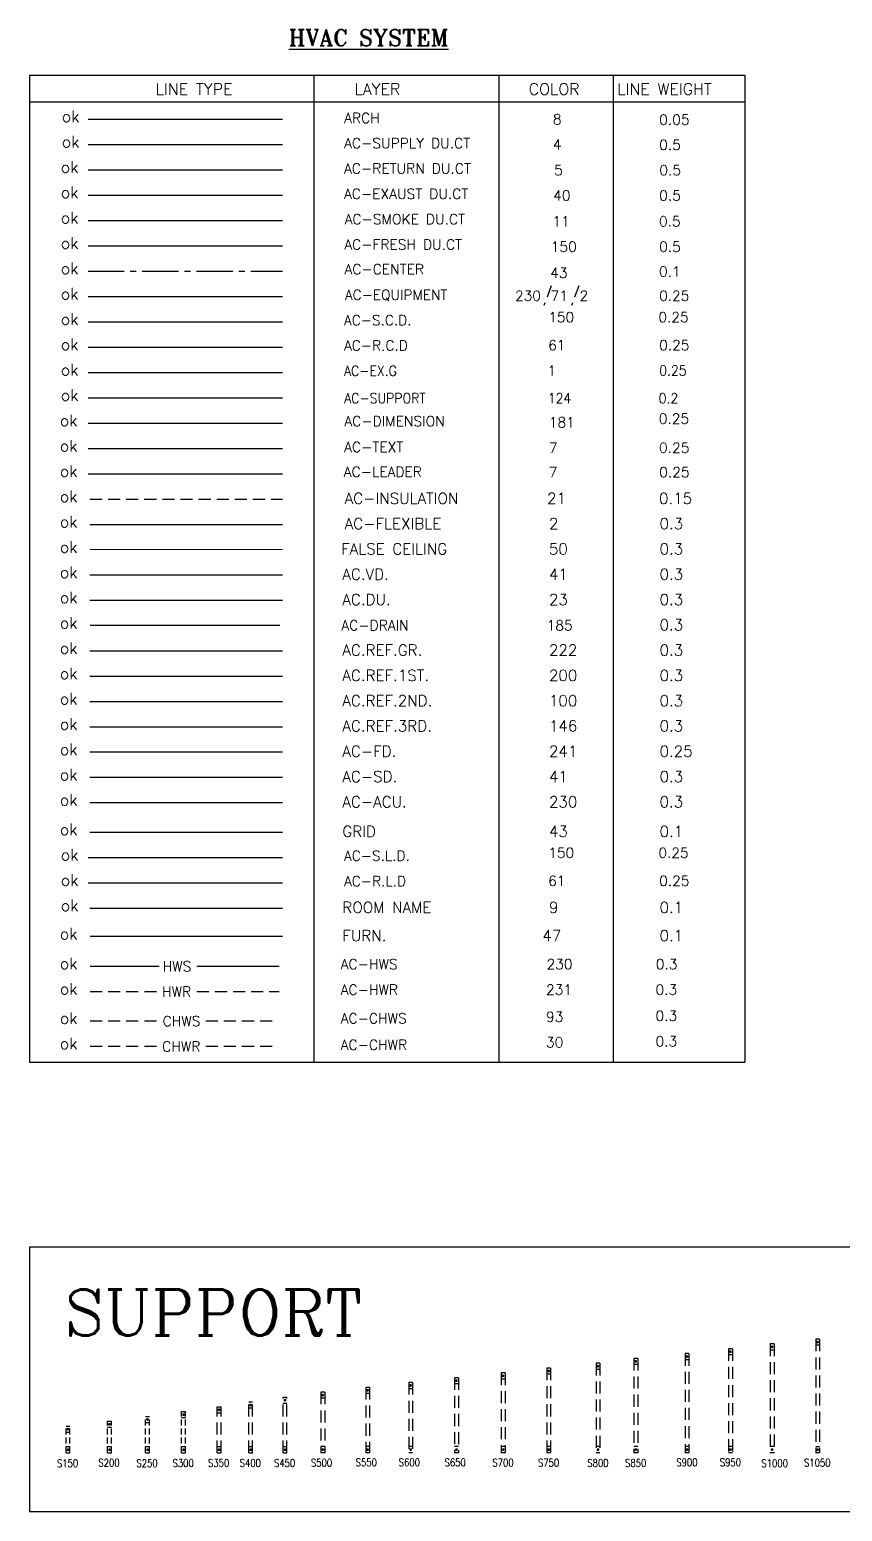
# Model space of a CAD drawing. Extents: x 462150 to 608263, y 35809 to 85242.
# Drawn here: x 558379 to 566793, y 66226 to 81576 of the extents above; entities that cross this region are included whole.
import ezdxf

# ---------------------------------------------------------------- set-up
doc = ezdxf.new("R2010")
doc.units = 0
doc.header["$LTSCALE"] = 500
doc.header["$MEASUREMENT"] = 0
for name, pattern in [('5.1.1 - MP-07 (Studio Details)$0$HIDDEN', [0.375, 0.25, -0.125]), ('CENTER2', [1.125, 0.75, -0.125, 0.125, -0.125]), ('DASHED2', [0.375, 0.25, -0.125]), ('HIDDEN', [0.375, 0.25, -0.125]), ('HIDDEN2', [4.7625, 3.175, -1.5875])]:
    doc.linetypes.add(name, pattern=pattern)
for name, color, linetype in [('AC-ACU.', 230, 'Continuous'), ('AC-CENTR', 43, 'CENTER2'), ('AC-CHWR', 30, 'DASHED2'), ('AC-CHWS', 93, 'DASHED2'), ('AC-DIMENSION', 181, 'Continuous'), ('AC-DRAIN', 185, 'Continuous'), ('AC-DUCT RETURN', 5, 'Continuous'), ('AC-EQUIPMENT', 230, 'Continuous'), ('AC-EX.G', 2, 'Continuous'), ('AC-EXAUST DUCT', 40, 'Continuous'), ('AC-FAN COIL', 230, 'Continuous'), ('AC-FD.', 241, 'Continuous'), ('AC-FLEXIBLE', 2, 'Continuous'), ('AC-FRESH DUCT', 150, 'Continuous'), ('AC-HWR', 231, '5.1.1 - MP-07 (Studio Details)$0$HIDDEN'), ('AC-HWS', 230, 'Continuous'), ('AC-INSULATION', 21, 'DASHED2'), ('AC-LEADER', 7, 'Continuous'), ('AC-R.C.D', 61, 'Continuous'), ('AC-S.C.D.', 150, 'Continuous'), ('AC-SMOKE DUCT', 11, 'Continuous'), ('AC-SUPPLY CELING DIFFUSER', 150, 'Continuous'), ('AC-SUPPLY DUCT', 4, 'Continuous'), ('AC-SUPPORT', 124, 'Continuous'), ('AC-TEXT', 7, 'Continuous'), ('AC.DU.', 23, 'Continuous'), ('AC.REF.1ST.', 200, 'Continuous'), ('AC.REF.2ND.', 100, 'Continuous'), ('AC.REF.3RD.', 146, 'Continuous'), ('AC.REF.GR.', 222, 'Continuous'), ('AC.S.D.', 41, 'Continuous'), ('AC.VD.', 41, 'Continuous'), ('arch', 8, 'Continuous'), ('FURN', 47, 'Continuous'), ('GRID', 43, 'Continuous'), ('M_DRAIN', 135, 'Continuous'), ('PL-W-TEXT', 7, 'Continuous'), ('ROOM NAME', 9, 'Continuous')]:
    doc.layers.add(name, color=color, linetype=linetype)
doc.layers.add('false ceiling', color=50, linetype='Continuous', lineweight=20)
doc.styles.add('ac', font='romant.shx', dxfattribs={"height": 0.2})
doc.styles.add('FF-LOOP', font='romanc.shx', dxfattribs={"height": 2})
doc.styles.add('PL-W-TEXT', font='romans.shx', dxfattribs={"height": 0.21})
doc.styles.add('ROMANS', font='romans.shx', dxfattribs={"width": 0.8, "height": 100})

# ---------------------------------------------------------------- blocks, each defined once
blk = doc.blocks.new('S200')
at = {"linetype": 'HIDDEN', "ltscale": 0.5}
for p, q in [((-40, 263), (0, 263)), ((-40, -63), (-40, 263)), ((-40, 200), (0, 200)), ((0, -63), (0, 263)), ((-40, 0), (0, 0)), ((-40, -63), (0, -63))]:
    blk.add_line(p, q, dxfattribs=at)
at = {"linetype": 'HIDDEN', "ltscale": 0.5, "const_width": 14.6}
for points in [[(-20, 224, 1), (-20, 238, 1)], [(-19, -26, -1), (-19, -40, -1)]]:
    blk.add_lwpolyline(points, format="xyb", close=True, dxfattribs=at)
blk = doc.blocks.new('S500')
at = {"layer": 'AC-SUPPORT', "linetype": 'HIDDEN2'}
for p, q in [((0, 563), (-40, 563)), ((0, 500), (-40, 500)), ((0, 0), (-40, 0)), ((0, -63), (-40, -63))]:
    blk.add_line(p, q, dxfattribs=at)
at = {"layer": 'AC-SUPPORT', "linetype": 'HIDDEN'}
for p, q in [((-40, 563), (-40, -63)), ((0, 563), (0, -63))]:
    blk.add_line(p, q, dxfattribs=at)
at = {"layer": 'AC-SUPPORT', "linetype": 'HIDDEN2', "const_width": 14.6}
for points in [[(-21, 526, -1), (-21, 540, -1)], [(-20, -24, 1), (-20, -38, 1)]]:
    blk.add_lwpolyline(points, format="xyb", close=True, dxfattribs=at)
blk = doc.blocks.new('S150')
at = {"linetype": 'HIDDEN', "ltscale": 0.5}
for p, q in [((-40, 213), (0, 213)), ((-40, -63), (-40, 213)), ((0, -63), (0, 213)), ((-40, 150), (0, 150)), ((-40, 0), (0, 0)), ((-40, -63), (0, -63))]:
    blk.add_line(p, q, dxfattribs=at)
at = {"linetype": 'HIDDEN', "ltscale": 0.5, "const_width": 14.6}
for points in [[(-20, 174, 1), (-20, 188, 1)], [(-19, -26, -1), (-19, -40, -1)]]:
    blk.add_lwpolyline(points, format="xyb", close=True, dxfattribs=at)
blk = doc.blocks.new('S250')
at = {"linetype": 'HIDDEN', "ltscale": 0.5}
for p, q in [((-40, 313), (0, 313)), ((-40, -63), (-40, 313)), ((0, -63), (0, 313)), ((-40, 250), (0, 250)), ((-40, 0), (0, 0)), ((-40, -63), (0, -63))]:
    blk.add_line(p, q, dxfattribs=at)
at = {"linetype": 'HIDDEN', "ltscale": 0.5, "const_width": 14.6}
for points in [[(-20, 274, 1), (-20, 288, 1)], [(-19, -26, -1), (-19, -40, -1)]]:
    blk.add_lwpolyline(points, format="xyb", close=True, dxfattribs=at)
blk = doc.blocks.new('S300')
at = {"linetype": 'HIDDEN', "ltscale": 0.5}
for p, q in [((-40, 363), (0, 363)), ((-40, -63), (-40, 363)), ((0, -63), (0, 363)), ((-40, 300), (0, 300)), ((-40, 0), (0, 0)), ((-40, -63), (0, -63))]:
    blk.add_line(p, q, dxfattribs=at)
at = {"linetype": 'HIDDEN', "ltscale": 0.5, "const_width": 14.6}
for points in [[(-20, 324, 1), (-20, 338, 1)], [(-19, -26, -1), (-19, -40, -1)]]:
    blk.add_lwpolyline(points, format="xyb", close=True, dxfattribs=at)
blk = doc.blocks.new('S350')
at = {"layer": 'AC-SUPPORT', "linetype": 'HIDDEN2'}
for p, q in [((-40, 413), (0, 413)), ((-40, 350), (0, 350)), ((-40, 0), (0, 0)), ((-40, -63), (0, -63))]:
    blk.add_line(p, q, dxfattribs=at)
at = {"layer": 'AC-SUPPORT', "linetype": 'HIDDEN'}
for p, q in [((-40, -63), (-40, 413)), ((0, -63), (0, 413))]:
    blk.add_line(p, q, dxfattribs=at)
at = {"layer": 'AC-SUPPORT', "linetype": 'HIDDEN2', "const_width": 14.6}
for points in [[(-20, 374, 1), (-20, 388, 1)], [(-19, -26, -1), (-19, -40, -1)]]:
    blk.add_lwpolyline(points, format="xyb", close=True, dxfattribs=at)
blk = doc.blocks.new('S400')
at = {"layer": 'AC-SUPPORT', "linetype": 'HIDDEN2'}
for p, q in [((-40, 463), (0, 463)), ((-40, 400), (0, 400)), ((-40, 0), (0, 0)), ((-40, -63), (0, -63))]:
    blk.add_line(p, q, dxfattribs=at)
at = {"layer": 'AC-SUPPORT', "linetype": 'HIDDEN'}
for p, q in [((-40, -63), (-40, 463)), ((0, -63), (0, 463))]:
    blk.add_line(p, q, dxfattribs=at)
at = {"layer": 'AC-SUPPORT', "linetype": 'HIDDEN2', "const_width": 14.6}
for points in [[(-20, 424, 1), (-20, 438, 1)], [(-19, -26, -1), (-19, -40, -1)]]:
    blk.add_lwpolyline(points, format="xyb", close=True, dxfattribs=at)
blk = doc.blocks.new('S450')
at = {"layer": 'AC-SUPPORT', "linetype": 'HIDDEN2'}
for p, q in [((-40, 513), (0, 513)), ((-40, 450), (0, 450)), ((-40, 0), (0, 0)), ((-40, -63), (0, -63))]:
    blk.add_line(p, q, dxfattribs=at)
at = {"layer": 'AC-SUPPORT', "linetype": 'HIDDEN'}
for p, q in [((-40, -63), (-40, 513)), ((0, -63), (0, 513))]:
    blk.add_line(p, q, dxfattribs=at)
at = {"layer": 'AC-SUPPORT', "linetype": 'HIDDEN2', "const_width": 14.6}
for points in [[(-20, 474, 1), (-20, 488, 1)], [(-19, -26, -1), (-19, -40, -1)]]:
    blk.add_lwpolyline(points, format="xyb", close=True, dxfattribs=at)
blk = doc.blocks.new('S550')
at = {"layer": 'AC-SUPPORT', "linetype": 'HIDDEN2'}
for p, q in [((0, 613), (-40, 613)), ((0, 550), (-40, 550)), ((0, 0), (-40, 0)), ((0, -63), (-40, -63))]:
    blk.add_line(p, q, dxfattribs=at)
at = {"layer": 'AC-SUPPORT', "linetype": 'HIDDEN'}
for p, q in [((-40, 613), (-40, -63)), ((0, 613), (0, -63))]:
    blk.add_line(p, q, dxfattribs=at)
at = {"layer": 'AC-SUPPORT', "linetype": 'HIDDEN2', "const_width": 14.6}
for points in [[(-21, 576, -1), (-21, 590, -1)], [(-20, -24, 1), (-20, -38, 1)]]:
    blk.add_lwpolyline(points, format="xyb", close=True, dxfattribs=at)
blk = doc.blocks.new('S600')
at = {"layer": 'AC-SUPPORT', "linetype": 'HIDDEN2'}
for p, q in [((0, 663), (-40, 663)), ((0, 600), (-40, 600)), ((0, 0), (-40, 0)), ((0, -63), (-40, -63))]:
    blk.add_line(p, q, dxfattribs=at)
at = {"layer": 'AC-SUPPORT', "linetype": 'HIDDEN'}
for p, q in [((-40, 663), (-40, -63)), ((0, 663), (0, -63))]:
    blk.add_line(p, q, dxfattribs=at)
at = {"layer": 'AC-SUPPORT', "linetype": 'HIDDEN2', "const_width": 14.6}
for points in [[(-21, 626, -1), (-21, 640, -1)], [(-20, -24, 1), (-20, -38, 1)]]:
    blk.add_lwpolyline(points, format="xyb", close=True, dxfattribs=at)
blk = doc.blocks.new('S650')
at = {"layer": 'AC-SUPPORT', "linetype": 'HIDDEN2'}
for p, q in [((0, 713), (-40, 713)), ((0, 650), (-40, 650)), ((0, 0), (-40, 0)), ((0, -63), (-40, -63))]:
    blk.add_line(p, q, dxfattribs=at)
at = {"layer": 'AC-SUPPORT', "linetype": 'HIDDEN'}
for p, q in [((-40, 713), (-40, -63)), ((0, 713), (0, -63))]:
    blk.add_line(p, q, dxfattribs=at)
at = {"layer": 'AC-SUPPORT', "linetype": 'HIDDEN2', "const_width": 14.6}
for points in [[(-21, 676, -1), (-21, 690, -1)], [(-20, -24, 1), (-20, -38, 1)]]:
    blk.add_lwpolyline(points, format="xyb", close=True, dxfattribs=at)
blk = doc.blocks.new('S700')
at = {"layer": 'AC-SUPPORT', "linetype": 'HIDDEN2'}
for p, q in [((0, 763), (-40, 763)), ((0, 700), (-40, 700)), ((0, 0), (-40, 0)), ((0, -63), (-40, -63))]:
    blk.add_line(p, q, dxfattribs=at)
at = {"layer": 'AC-SUPPORT', "linetype": 'HIDDEN'}
for p, q in [((-40, 763), (-40, -63)), ((0, 763), (0, -63))]:
    blk.add_line(p, q, dxfattribs=at)
at = {"layer": 'AC-SUPPORT', "linetype": 'HIDDEN2', "const_width": 14.6}
for points in [[(-21, 726, -1), (-21, 740, -1)], [(-20, -24, 1), (-20, -38, 1)]]:
    blk.add_lwpolyline(points, format="xyb", close=True, dxfattribs=at)
blk = doc.blocks.new('S750')
at = {"layer": 'AC-SUPPORT', "linetype": 'HIDDEN2'}
for p, q in [((0, 813), (-40, 813)), ((0, 750), (-40, 750)), ((0, 0), (-40, 0)), ((0, -63), (-40, -63))]:
    blk.add_line(p, q, dxfattribs=at)
at = {"layer": 'AC-SUPPORT', "linetype": 'HIDDEN'}
for p, q in [((-40, 813), (-40, -63)), ((0, 813), (0, -63))]:
    blk.add_line(p, q, dxfattribs=at)
at = {"layer": 'AC-SUPPORT', "linetype": 'HIDDEN2', "const_width": 14.6}
for points in [[(-21, 776, -1), (-21, 790, -1)], [(-20, -24, 1), (-20, -38, 1)]]:
    blk.add_lwpolyline(points, format="xyb", close=True, dxfattribs=at)
blk = doc.blocks.new('S800')
at = {"layer": 'AC-SUPPORT', "linetype": 'HIDDEN2'}
for p, q in [((0, 863), (-40, 863)), ((0, 800), (-40, 800)), ((0, 0), (-40, 0)), ((0, -63), (-40, -63))]:
    blk.add_line(p, q, dxfattribs=at)
at = {"layer": 'AC-SUPPORT', "linetype": 'HIDDEN'}
for p, q in [((-40, 863), (-40, -63)), ((0, 863), (0, -63))]:
    blk.add_line(p, q, dxfattribs=at)
at = {"layer": 'AC-SUPPORT', "linetype": 'HIDDEN2', "const_width": 14.6}
for points in [[(-21, 826, -1), (-21, 840, -1)], [(-20, -24, 1), (-20, -38, 1)]]:
    blk.add_lwpolyline(points, format="xyb", close=True, dxfattribs=at)
blk = doc.blocks.new('S900')
at = {"layer": 'AC-SUPPORT', "linetype": 'HIDDEN2'}
for p, q in [((0, 963), (-40, 963)), ((0, 900), (-40, 900)), ((0, 0), (-40, 0)), ((0, -63), (-40, -63))]:
    blk.add_line(p, q, dxfattribs=at)
at = {"layer": 'AC-SUPPORT', "linetype": 'HIDDEN'}
for p, q in [((-40, 963), (-40, -63)), ((0, 963), (0, -63))]:
    blk.add_line(p, q, dxfattribs=at)
at = {"layer": 'AC-SUPPORT', "linetype": 'HIDDEN2', "const_width": 14.6}
for points in [[(-21, 926, -1), (-21, 940, -1)], [(-20, -24, 1), (-20, -38, 1)]]:
    blk.add_lwpolyline(points, format="xyb", close=True, dxfattribs=at)
blk = doc.blocks.new('S950')
at = {"layer": 'AC-SUPPORT', "linetype": 'HIDDEN2'}
for p, q in [((0, 1013), (-40, 1013)), ((0, 950), (-40, 950)), ((0, 0), (-40, 0)), ((0, -63), (-40, -63))]:
    blk.add_line(p, q, dxfattribs=at)
at = {"layer": 'AC-SUPPORT', "linetype": 'HIDDEN'}
for p, q in [((-40, 1013), (-40, -63)), ((0, 1013), (0, -63))]:
    blk.add_line(p, q, dxfattribs=at)
at = {"layer": 'AC-SUPPORT', "linetype": 'HIDDEN2', "const_width": 14.6}
for points in [[(-21, 976, -1), (-21, 990, -1)], [(-20, -24, 1), (-20, -38, 1)]]:
    blk.add_lwpolyline(points, format="xyb", close=True, dxfattribs=at)
blk = doc.blocks.new('S1000')
at = {"layer": 'AC-SUPPORT', "linetype": 'HIDDEN2'}
for p, q in [((0, 1063), (-40, 1063)), ((0, 1000), (-40, 1000)), ((0, 0), (-40, 0)), ((0, -63), (-40, -63))]:
    blk.add_line(p, q, dxfattribs=at)
at = {"layer": 'AC-SUPPORT', "linetype": 'HIDDEN'}
for p, q in [((-40, 1063), (-40, -63)), ((0, 1063), (0, -63))]:
    blk.add_line(p, q, dxfattribs=at)
at = {"layer": 'AC-SUPPORT', "linetype": 'HIDDEN2', "const_width": 14.6}
for points in [[(-21, 1026, -1), (-21, 1040, -1)], [(-20, -24, 1), (-20, -38, 1)]]:
    blk.add_lwpolyline(points, format="xyb", close=True, dxfattribs=at)
blk = doc.blocks.new('S850')
at = {"layer": 'AC-SUPPORT', "linetype": 'HIDDEN2'}
for p, q in [((0, 913), (-40, 913)), ((0, 850), (-40, 850)), ((0, 0), (-40, 0)), ((0, -63), (-40, -63))]:
    blk.add_line(p, q, dxfattribs=at)
at = {"layer": 'AC-SUPPORT', "linetype": 'HIDDEN'}
for p, q in [((-40, 913), (-40, -63)), ((0, 913), (0, -63))]:
    blk.add_line(p, q, dxfattribs=at)
at = {"layer": 'AC-SUPPORT', "linetype": 'HIDDEN2', "const_width": 14.6}
for points in [[(-21, 876, -1), (-21, 890, -1)], [(-20, -24, 1), (-20, -38, 1)]]:
    blk.add_lwpolyline(points, format="xyb", close=True, dxfattribs=at)
blk = doc.blocks.new('S1050')
at = {"layer": 'AC-SUPPORT', "linetype": 'HIDDEN2'}
for p, q in [((0, 1113), (-40, 1113)), ((0, 1050), (-40, 1050)), ((0, 0), (-40, 0)), ((0, -63), (-40, -63))]:
    blk.add_line(p, q, dxfattribs=at)
at = {"layer": 'AC-SUPPORT', "linetype": 'HIDDEN'}
for p, q in [((-40, 1113), (-40, -63)), ((0, 1113), (0, -63))]:
    blk.add_line(p, q, dxfattribs=at)
at = {"layer": 'AC-SUPPORT', "linetype": 'HIDDEN2', "const_width": 14.6}
for points in [[(-21, 1076, -1), (-21, 1090, -1)], [(-20, -24, 1), (-20, -38, 1)]]:
    blk.add_lwpolyline(points, format="xyb", close=True, dxfattribs=at)

msp = doc.modelspace()

# ---------------------------------------------------------------- linework, layer by layer
for p, q in [((561321, 81101.6), (561321, 70879.4)), ((563236.6, 81101.6), (563236.6, 70879.4)), ((564420.7, 81101.6), (564420.7, 70879.4))]:
    msp.add_line(p, q)
msp.add_lwpolyline([(558379, 81101.6), (558379, 70879.4), (565786.5, 70879.4), (565786.5, 81101.6)])
msp.add_lwpolyline([(558379, 66226.1), (575660.9, 66226.1), (575660.9, 68962.6), (558379, 68962.6)], close=True)
at = {"layer": 'AC-ACU.', "color": 6}
msp.add_line((559003.7, 73568.9), (560996.8, 73568.9), dxfattribs=at)
at = {"layer": 'AC-CENTR', "linetype": 'CENTER2'}
msp.add_line((558983.1, 79074.9), (560995.3, 79074.9), dxfattribs=at)
at = {"layer": 'AC-CHWR', "color": 30}
for p, q in [((559004, 71045), (559744.5, 71045)), ((560202, 71045), (560935.1, 71045))]:
    msp.add_line(p, q, dxfattribs=at)
at = {"layer": 'AC-CHWS'}
for p, q in [((559004, 71307.5), (559749.9, 71307.5)), ((560202.4, 71307.5), (560943.6, 71307.5))]:
    msp.add_line(p, q, dxfattribs=at)
at = {"layer": 'AC-DIMENSION'}
msp.add_line((558983.1, 77499.9), (560996.8, 77499.9), dxfattribs=at)
at = {"layer": 'AC-DRAIN'}
msp.add_line((559005.4, 75407.7), (560968, 75407.7), dxfattribs=at)
at = {"layer": 'AC-DUCT RETURN'}
msp.add_line((558983.1, 80124.9), (560995.3, 80124.9), dxfattribs=at)
at = {"layer": 'AC-EQUIPMENT'}
msp.add_line((558983.1, 78812.4), (560996.8, 78812.4), dxfattribs=at)
at = {"layer": 'AC-EX.G'}
msp.add_line((558983.1, 78024.9), (560996.8, 78024.9), dxfattribs=at)
at = {"layer": 'AC-EXAUST DUCT'}
msp.add_line((558983.1, 79862.4), (560995.3, 79862.4), dxfattribs=at)
at = {"layer": 'AC-FD.'}
msp.add_line((559003.7, 74092.9), (560996.8, 74092.9), dxfattribs=at)
at = {"layer": 'AC-FLEXIBLE'}
msp.add_line((559003.7, 76450.9), (560996.8, 76450.9), dxfattribs=at)
at = {"layer": 'AC-FRESH DUCT'}
msp.add_line((558983.1, 79337.4), (560996.8, 79337.4), dxfattribs=at)
at = {"layer": 'AC-HWR'}
for p, q in [((559004, 71612.2), (559720.4, 71612.2)), ((560109.9, 71612.2), (560961.2, 71612.2))]:
    msp.add_line(p, q, dxfattribs=at)
at = {"layer": 'AC-HWS'}
for p, q in [((559004, 71874.7), (559720.4, 71874.7)), ((560109.9, 71874.7), (560961.2, 71874.7))]:
    msp.add_line(p, q, dxfattribs=at)
at = {"layer": 'AC-INSULATION', "color": 0}
for p, q in [((563779.4, 78921.7), (563704.1, 78718.5)), ((564064.9, 78921.7), (563989.7, 78718.5))]:
    msp.add_line(p, q, dxfattribs=at)
at = {"layer": 'AC-INSULATION'}
msp.add_line((559003.7, 76712.9), (560996.8, 76712.9), dxfattribs=at)
at = {"layer": 'AC-LEADER'}
msp.add_line((558983.1, 76974.9), (560996.8, 76974.9), dxfattribs=at)
at = {"layer": 'AC-R.C.D', "color": 61}
for p, q in [((558983.1, 78287.4), (560996.8, 78287.4)), ((558983.1, 72738.4), (560996.8, 72738.4))]:
    msp.add_line(p, q, dxfattribs=at)
at = {"layer": 'AC-S.C.D.'}
for p, q in [((558983.1, 78549.9), (560996.8, 78549.9)), ((558983.1, 73000.9), (560996.8, 73000.9))]:
    msp.add_line(p, q, dxfattribs=at)
at = {"layer": 'AC-SMOKE DUCT', "linetype": 'Continuous'}
msp.add_line((558983.1, 79599.9), (560996.8, 79599.9), dxfattribs=at)
at = {"layer": 'AC-SUPPLY DUCT'}
msp.add_line((558983.1, 80387.4), (560995.3, 80387.4), dxfattribs=at)
at = {"layer": 'AC-SUPPORT'}
msp.add_line((558983.1, 77762.4), (560996.8, 77762.4), dxfattribs=at)
at = {"layer": 'AC-TEXT'}
msp.add_line((558983.1, 77237.4), (560996.8, 77237.4), dxfattribs=at)
at = {"layer": 'AC.DU.'}
msp.add_line((559003.7, 75664.9), (560996.8, 75664.9), dxfattribs=at)
at = {"layer": 'AC.REF.1ST.'}
msp.add_line((559003.7, 74878.9), (560996.8, 74878.9), dxfattribs=at)
at = {"layer": 'AC.REF.2ND.'}
msp.add_line((559003.7, 74616.9), (560996.8, 74616.9), dxfattribs=at)
at = {"layer": 'AC.REF.3RD.'}
msp.add_line((559003.7, 74354.9), (560996.8, 74354.9), dxfattribs=at)
at = {"layer": 'AC.REF.GR.'}
msp.add_line((559003.7, 75140.9), (560996.8, 75140.9), dxfattribs=at)
at = {"layer": 'AC.S.D.'}
msp.add_line((559003.7, 73830.9), (560996.8, 73830.9), dxfattribs=at)
at = {"layer": 'AC.VD.'}
msp.add_line((559003.7, 75926.9), (560996.8, 75926.9), dxfattribs=at)
at = {"layer": 'arch'}
msp.add_line((558983.1, 80648.7), (560995.3, 80648.7), dxfattribs=at)
at = {"layer": 'false ceiling'}
msp.add_line((559003.7, 76188.9), (560996.8, 76188.9), dxfattribs=at)
at = {"layer": 'FURN'}
msp.add_line((559004, 72183.3), (560997.1, 72183.3), dxfattribs=at)
at = {"layer": 'GRID'}
msp.add_line((559003.7, 73262.9), (560996.8, 73262.9), dxfattribs=at)
at = {"layer": 'PL-W-TEXT'}
for p, q in [((565786.5, 81101.6), (558379, 81101.6)), ((565786.5, 80823.3), (558379, 80823.3))]:
    msp.add_line(p, q, dxfattribs=at)
at = {"layer": 'ROOM NAME'}
msp.add_line((559003.7, 72475.9), (560996.8, 72475.9), dxfattribs=at)

# ---------------------------------------------------------------- block references
at = {"layer": 'AC-SUPPORT'}
for name, p in [('S1050', (566557.6, 66896.2)), ('S900', (565204.8, 66897.2)), ('S950', (565655.3, 66897.2)), ('S1000', (566086.3, 66897.2)), ('S750', (563772.8, 66897.2)), ('S800', (564283.8, 66897.2)), ('S850', (564674.6, 66897.2)), ('S600', (562343.8, 66897.2)), ('S650', (562818.3, 66897.2)), ('S700', (563301.1, 66897.2)), ('S450', (561042.5, 66897.2)), ('S500', (561434.9, 66897.2)), ('S550', (561898.3, 66897.2)), ('S300', (559992.3, 66897.2)), ('S350', (560360.1, 66897.2)), ('S400', (560687.6, 66897.2)), ('S150', (558795.7, 66897.2)), ('S200', (559224.8, 66897.2)), ('S250', (559618.6, 66897.2))]:
    msp.add_blockref(name, p, dxfattribs=at)

# ---------------------------------------------------------------- texts
at = {"layer": 'AC-ACU.', "color": 6, "style": 'PL-W-TEXT'}
for s, p in [('AC-ACU.', (561617, 73519.1)), ('230', (563755.5, 73519.1)), ('0.3', (564900.5, 73519.1))]:
    msp.add_text(s, height=114.4, dxfattribs=at).set_placement(p)
at = {"layer": 'AC-CENTR', "style": 'PL-W-TEXT'}
for s, p in [('AC-CENTER', (561638.6, 79041.4)), ('43', (563767.8, 79004.7)), ('0.1', (564894.8, 79017.7))]:
    msp.add_text(s, height=105, dxfattribs=at).set_placement(p)
at = {"layer": 'AC-CHWR', "color": 30, "style": 'PL-W-TEXT'}
for s, p in [('CHWR', (559750.8, 70990.2)), ('AC-CHWR', (561599.2, 71007.5))]:
    msp.add_text(s, height=105, dxfattribs=at).set_placement(p)
at = {"layer": 'AC-CHWR', "style": 'PL-W-TEXT'}
for s, p in [('30', (563724.6, 71032.6)), ('0.3', (564858.6, 71043))]:
    msp.add_text(s, height=105, dxfattribs=at).set_placement(p)
at = {"layer": 'AC-CHWS', "style": 'PL-W-TEXT'}
for s, p in [('AC-CHWS', (561599.2, 71281.4)), ('93', (563724.6, 71296.6)), ('0.3', (564858.6, 71307)), ('CHWS', (559756.1, 71252.8))]:
    msp.add_text(s, height=105, dxfattribs=at).set_placement(p)
at = {"layer": 'AC-DIMENSION', "style": 'PL-W-TEXT'}
for s, p in [('AC-DIMENSION', (561637.2, 77468)), ('181', (563753.6, 77454.7)), ('0.25', (564892, 77493.6))]:
    msp.add_text(s, height=105, dxfattribs=at).set_placement(p)
at = {"layer": 'AC-DRAIN', "style": 'PL-W-TEXT'}
for s, p in [('AC-DRAIN', (561606, 75352)), ('185', (563731.5, 75352))]:
    msp.add_text(s, height=105, dxfattribs=at).set_placement(p)
at = {"layer": 'AC-DUCT RETURN', "style": 'PL-W-TEXT'}
for s, p in [('AC-RETURN DU.CT ', (561633.5, 80085.7)), ('5', (563809.1, 80067.7)), ('0.5', (564898.3, 80067.7))]:
    msp.add_text(s, height=105, dxfattribs=at).set_placement(p)
at = {"layer": 'AC-EQUIPMENT', "style": 'PL-W-TEXT'}
for s, p in [('AC-EQUIPMENT', (561643.2, 78776.8)), ('230', (563404.8, 78767.2)), ('0.25', (564896.3, 78767.2))]:
    msp.add_text(s, height=104, dxfattribs=at).set_placement(p)
at = {"layer": 'AC-EX.G', "style": 'PL-W-TEXT', "width": 0.9}
for s, p in [('AC-EX.G', (561634.1, 77989.5)), ('1', (563745.5, 77992.6)), ('0.25', (564897, 77992.6))]:
    msp.add_text(s, height=105, dxfattribs=at).set_placement(p)
at = {"layer": 'AC-EXAUST DUCT', "style": 'PL-W-TEXT'}
for s, p in [('AC-EXAUST DU.CT ', (561633.5, 79823.2)), ('40', (563798.1, 79805.2)), ('0.5', (564897, 79805.2))]:
    msp.add_text(s, height=105, dxfattribs=at).set_placement(p)
at = {"layer": 'AC-FAN COIL', "color": 71, "style": 'PL-W-TEXT'}
msp.add_text('71', height=104, dxfattribs=at).set_placement((563773.3, 78767.2))
at = {"layer": 'AC-FAN COIL', "color": 2, "style": 'PL-W-TEXT'}
msp.add_text('2', height=104, dxfattribs=at).set_placement((564072.6, 78767.2))
at = {"layer": 'AC-FD.', "style": 'PL-W-TEXT'}
for s, p in [('AC-FD.', (561617, 74043.1)), ('241', (563755.5, 74043.1)), ('0.25', (564900.5, 74043.1))]:
    msp.add_text(s, height=114.4, dxfattribs=at).set_placement(p)
at = {"layer": 'AC-FLEXIBLE', "style": 'PL-W-TEXT'}
for s, p in [('AC-FLEXIBLE', (561640.9, 76401.1)), ('2', (563755.5, 76401.1)), ('0.3', (564900.5, 76401.1))]:
    msp.add_text(s, height=114.4, dxfattribs=at).set_placement(p)
at = {"layer": 'AC-FRESH DUCT', "style": 'PL-W-TEXT'}
for s, p in [('AC-FRESH DU.CT', (561636.8, 79297.5)), ('150', (563773.6, 79274.5)), ('0.5', (564895.9, 79274.5))]:
    msp.add_text(s, height=105, dxfattribs=at).set_placement(p)
at = {"layer": 'AC-HWR', "style": 'PL-W-TEXT'}
for s, p in [('HWR', (559750.8, 71557.4)), ('AC-HWR', (561599.2, 71577.6)), ('231', (563724.6, 71577.6)), ('0.3', (564858.6, 71577.6))]:
    msp.add_text(s, height=105, dxfattribs=at).set_placement(p)
at = {"layer": 'AC-HWS', "style": 'PL-W-TEXT'}
for s, p in [('HWS', (559756.1, 71820)), ('AC-HWS', (561599.2, 71842.1)), ('230', (563730.3, 71842.1)), ('0.3', (564861.2, 71842.1))]:
    msp.add_text(s, height=105, dxfattribs=at).set_placement(p)
at = {"layer": 'AC-INSULATION', "style": 'PL-W-TEXT'}
for s, p in [('AC-INSULATION', (561640.9, 76663.1)), ('21', (563735.6, 76663.1)), ('0.15', (564894.9, 76663.1))]:
    msp.add_text(s, height=114.4, dxfattribs=at).set_placement(p)
at = {"layer": 'AC-LEADER', "style": 'PL-W-TEXT'}
for s, p in [('AC-LEADER', (561630.5, 76943)), ('7', (563752.6, 76939.1)), ('0.25', (564896.9, 76939.1))]:
    msp.add_text(s, height=105, dxfattribs=at).set_placement(p)
at = {"layer": 'AC-R.C.D', "color": 61, "style": 'PL-W-TEXT'}
for s, p in [('AC-R.C.D', (561634.1, 78252)), ('61', (563747.7, 78255.1)), ('0.25', (564897, 78255.1)), ('AC-R.L.D', (561634.1, 72703)), ('61', (563747.7, 72706.2)), ('0.25', (564897, 72706.2))]:
    msp.add_text(s, height=104, dxfattribs=at).set_placement(p)
at = {"layer": 'AC-S.C.D.', "style": 'PL-W-TEXT'}
for s, p in [('AC-S.C.D.', (561633.3, 78514.5)), ('150', (563748.7, 78545.5)), ('0.25', (564889.1, 78545.5)), ('AC-S.L.D.', (561633.3, 72965.5)), ('150', (563748.7, 72996.6)), ('0.25', (564889.1, 72996.6))]:
    msp.add_text(s, height=104, dxfattribs=at).set_placement(p)
at = {"layer": 'AC-SMOKE DUCT', "linetype": 'Continuous', "style": 'PL-W-TEXT'}
for s, p in [('AC-SMOKE DU.CT', (561640.1, 79559.4)), ('11', (563789.5, 79537)), ('0.5', (564894.6, 79537))]:
    msp.add_text(s, height=105, dxfattribs=at).set_placement(p)
at = {"layer": 'AC-SUPPLY CELING DIFFUSER', "color": 0, "style": 'ac'}
msp.add_text('%%UHVAC SYSTEM', height=168, dxfattribs=at).set_placement((561061.1, 81408))
at = {"layer": 'AC-SUPPLY DUCT', "style": 'PL-W-TEXT'}
for s, p in [('AC-SUPPLY DU.CT ', (561634.7, 80347.2)), ('4', (563796.6, 80333.6)), ('0.5', (564897, 80330.2))]:
    msp.add_text(s, height=105, dxfattribs=at).set_placement(p)
at = {"layer": 'AC-SUPPORT', "style": 'PL-W-TEXT', "width": 0.9}
for s, p in [('AC-SUPPORT', (561636, 77705.2)), ('124', (563744, 77705.2)), ('0.2', (564891.9, 77705.2))]:
    msp.add_text(s, height=105, dxfattribs=at).set_placement(p)
at = {"layer": 'AC-TEXT', "style": 'PL-W-TEXT'}
for s, p in [('AC-TEXT', (561635.4, 77200)), ('7', (563753.6, 77192.2)), ('0.25', (564894.7, 77192.2))]:
    msp.add_text(s, height=105, dxfattribs=at).set_placement(p)
at = {"layer": 'AC-TEXT', "style": 'ROMANS', "width": 0.8}
for s, p in [('S550', (561754.9, 66692.8, 0)), ('S600', (562200.4, 66692.8, 0)), ('S650', (562674.8, 66692.8, 0)), ('S900', (565074.2, 66694.2, 0)), ('S950', (565524.7, 66694.2, 0)), ('S150', (558661.9, 66684.6, 0)), ('S200', (559090.9, 66689.2, 0)), ('S250', (559484.8, 66684.7, 0)), ('S300', (559858.5, 66685.8, 0)), ('S350', (560226.2, 66687.4, 0)), ('S400', (560553.8, 66687, 0)), ('S450', (560908.7, 66687, 0)), ('S500', (561291.5, 66689.6, 0)), ('S700', (563170.5, 66690.5, 0)), ('S750', (563642.2, 66690.5, 0)), ('S800', (564153.2, 66686.7, 0)), ('S850', (564544, 66686.7, 0)), ('S1000', (565955.7, 66684.3, 0)), ('S1050', (566396.3, 66689.9))]:
    msp.add_text(s, height=80, dxfattribs=at).set_placement(p)
at = {"layer": 'AC.DU.', "style": 'PL-W-TEXT'}
for s, p in [('AC.DU.', (561617, 75615.1)), ('23', (563755.5, 75615.1)), ('0.3', (564900.5, 75615.1))]:
    msp.add_text(s, height=114.4, dxfattribs=at).set_placement(p)
at = {"layer": 'AC.REF.1ST.', "style": 'PL-W-TEXT'}
for s, p in [('AC.REF.1ST.', (561617, 74829.1)), ('200', (563755.5, 74829.1)), ('0.3', (564900.5, 74829.1))]:
    msp.add_text(s, height=114.4, dxfattribs=at).set_placement(p)
at = {"layer": 'AC.REF.2ND.', "style": 'PL-W-TEXT'}
for s, p in [('AC.REF.2ND.', (561617, 74567.1)), ('100', (563755.5, 74567.1)), ('0.3', (564900.5, 74567.1))]:
    msp.add_text(s, height=114.4, dxfattribs=at).set_placement(p)
at = {"layer": 'AC.REF.3RD.', "style": 'PL-W-TEXT'}
for s, p in [('AC.REF.3RD.', (561617, 74305.1)), ('146', (563755.5, 74305.1)), ('0.3', (564900.5, 74305.1))]:
    msp.add_text(s, height=114.4, dxfattribs=at).set_placement(p)
at = {"layer": 'AC.REF.GR.', "style": 'PL-W-TEXT'}
for s, p in [('AC.REF.GR.', (561617, 75091.1)), ('222', (563755.5, 75091.1)), ('0.3', (564900.5, 75091.1))]:
    msp.add_text(s, height=114.4, dxfattribs=at).set_placement(p)
at = {"layer": 'AC.S.D.', "style": 'PL-W-TEXT'}
for s, p in [('AC-SD.', (561617, 73781.1)), ('41', (563755.5, 73781.1)), ('0.3', (564900.5, 73781.1))]:
    msp.add_text(s, height=114.4, dxfattribs=at).set_placement(p)
at = {"layer": 'AC.VD.', "style": 'PL-W-TEXT'}
for s, p in [('AC.VD.', (561617, 75877.1)), ('41', (563755.5, 75877.1)), ('0.3', (564900.5, 75877.1))]:
    msp.add_text(s, height=114.4, dxfattribs=at).set_placement(p)
at = {"layer": 'arch', "style": 'PL-W-TEXT'}
for s, p in [('ARCH', (561634.7, 80608.5)), ('8', (563796.6, 80594.9)), ('0.05', (564897, 80591.5))]:
    msp.add_text(s, height=105, dxfattribs=at).set_placement(p)
at = {"layer": 'false ceiling', "style": 'PL-W-TEXT'}
for s, p in [(' FALSE CEILING', (561525.6, 76139.1)), ('50', (563755.5, 76139.1)), ('0.3', (564900.5, 76139.1))]:
    msp.add_text(s, height=114.4, dxfattribs=at).set_placement(p)
at = {"layer": 'FURN', "style": 'PL-W-TEXT'}
for s, p in [('FURN.', (561617.3, 72133.5)), ('47', (563688.2, 72133.5)), ('0.1', (564900.7, 72133.5))]:
    msp.add_text(s, height=114.4, dxfattribs=at).set_placement(p)
at = {"layer": 'GRID', "style": 'PL-W-TEXT'}
for s, p in [('GRID', (561617, 73213.1)), ('43', (563755.5, 73213.1)), ('0.1', (564900.5, 73213.1))]:
    msp.add_text(s, height=114.4, dxfattribs=at).set_placement(p)
at = {"layer": 'M_DRAIN', "style": 'PL-W-TEXT'}
msp.add_text('0.3', height=114.4, dxfattribs=at).set_placement((564900.5, 75353.1))
at = {"layer": 'PL-W-TEXT', "style": 'FF-LOOP'}
for s, height, p in [('LINE TYPE', 119.07, (559682.9, 80900.4)), ('LAYER', 119.07, (561742.4, 80900.4)), ('COLOR', 119.07, (563547, 80900.4)), ('LINE WEIGHT', 119.07, (564461.7, 80900.4)), ('ok', 119.07, (558712.3, 80618.2)), ('ok', 119.07, (558712.3, 80355.7)), ('ok', 119.07, (558701.4, 80093.2)), ('ok', 119.07, (558701.4, 79830.7)), ('ok', 119.07, (558701.4, 79568.2)), ('ok', 119.07, (558701.4, 79305.7)), ('ok', 119.07, (558701.4, 79043.2)), ('ok', 119.07, (558701.4, 78780.7)), ('ok', 119.07, (558701.4, 78518.2)), ('ok', 119.07, (558701.4, 78255.7)), ('ok', 119.07, (558701.4, 77993.2)), ('ok', 119.07, (558701.4, 77730.7)), ('ok', 119.07, (558691.9, 77468.2)), ('ok', 119.07, (558691.9, 77205.7)), ('ok', 119.07, (558691.9, 76943.2)), ('ok', 119.07, (558691.9, 76681.2)), ('ok', 119.07, (558691.9, 76419.2)), ('ok', 119.07, (558691.9, 76157.2)), ('ok', 119.07, (558691.9, 75895.2)), ('ok', 119.07, (558691.9, 75633.2)), ('ok', 119.07, (558691.9, 75371.2)), ('ok', 119.07, (558691.9, 75109.2)), ('ok', 119.07, (558691.9, 74847.2)), ('ok', 119.07, (558691.9, 74585.2)), ('ok', 119.07, (558691.9, 74323.2)), ('ok', 119.07, (558691.9, 74061.2)), ('ok', 119.07, (558691.9, 73799.2)), ('ok', 119.07, (558691.9, 73537.2)), ('ok', 119.07, (558691.9, 73231.3)), ('ok', 119.07, (558701.4, 72969.3)), ('ok', 119.07, (558701.4, 72706.8)), ('ok', 119.07, (558701.4, 72444.3)), ('ok', 119.07, (558692.2, 72151.6)), ('ok', 119.07, (558692.2, 71843)), ('ok', 119.07, (558692.2, 71580.5)), ('ok', 119.07, (558692.2, 71275.8)), ('ok', 119.07, (558692.2, 71013.3)), ('SUPPORT', 476.28, (558742.1, 68047.3, 0))]:
    msp.add_text(s, height=height, dxfattribs=at).set_placement(p)
at = {"layer": 'ROOM NAME', "style": 'PL-W-TEXT'}
for s, p in [('ROOM NAME', (561617, 72426.1)), ('9', (563755.5, 72426.1)), ('0.1', (564900.5, 72426.1))]:
    msp.add_text(s, height=114.4, dxfattribs=at).set_placement(p)

doc.saveas('drawing.dxf')
